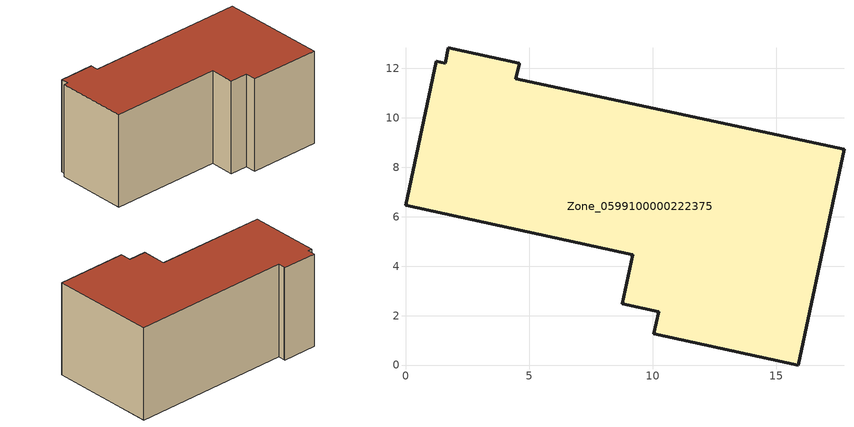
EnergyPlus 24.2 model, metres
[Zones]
Zone_0599100000222375
 floor ground (C_G): 17.74,8.73 15.88,0 10.04,1.26 10.24,2.16 8.77,2.47 9.2,4.47 0,6.46 1.24,12.29 1.6,12.21 1.74,12.83 4.6,12.21 4.6,12.16 4.47,11.58 z0
 wall outside (C_F): 4.47,11.58 4.6,12.16 4.6,12.21 1.74,12.83 1.6,12.21 1.24,12.29 0,6.46 9.2,4.47 8.77,2.47 10.24,2.16 10.04,1.26 15.88,0 17.74,8.73 4.47,11.58 z0:7.93
 roof outside (C_R): 17.74,8.73 4.47,11.58 4.6,12.16 4.6,12.21 1.74,12.83 1.6,12.21 1.24,12.29 0,6.46 9.2,4.47 8.77,2.47 10.24,2.16 10.04,1.26 15.88,0 z7.93
[BUILDING]
Pand.0599100000222375: North Axis=0; Terrain=City; Loads Convergence Tolerance Value=0.04; Temperature Convergence Tolerance Value=0.4; Solar Distribution=FullExterior; Maximum Number of Warmup Days=25; Minimum Number of Warmup Days=1
[Site:Location]
Rotterdam.The.Hague.AP_ZH_NLD Design_Conditions: Latitude=51.96; Longitude=4.45; Time Zone=1; Elevation=-4.5
[SITE:GROUNDTEMPERATURE:BUILDINGSURFACE]
18, 18, 18, 18, 18, 18, 18, 18, 18, 18, 18, 18
[MATERIAL] Thermal Absorptance=0.9; Solar Absorptance=0.7; Visible Absorptance=0.7
Name | Roughness | Thickness | Conductivity | Density | Specific Heat
G.D.1965 | MediumSmooth | 0.15 | 1 | 540 | 1210
F.D.1965 | Rough | 0.3 | 0.857143 | 1920 | 840
R.D.1965 | MediumRough | 0.2 | 0.08 | 1500 | 1000
[CONSTRUCTION]
C_G: G.D.1965
C_F: F.D.1965
C_R: R.D.1965
[ZONE]
Zone_0599100000222375: Type=1; Multiplier=1; Ceiling Height=Autocalculate; Volume=Autocalculate; Floor Area=autocalculate; Part of Total Floor Area=Yes
[ZONEINFILTRATION:DESIGNFLOWRATE]
Infil_Zone_0599100000222375: Zone or ZoneList or Space or SpaceList=Zone_0599100000222375; Schedule=AlwaysOn; Design Flow Rate Calculation Method=Flow/Area; Flow Rate per Floor Area=0.0042; Constant Term Coefficient=1; Temperature Term Coefficient=0; Velocity Term Coefficient=0; Velocity Squared Term Coefficient=0
[HVACTEMPLATE:ZONE:IDEALLOADSAIRSYSTEM]
Zone_0599100000222375: Maximum Heating Supply Air Temperature=50; Minimum Cooling Supply Air Temperature=13; Maximum Heating Supply Air Humidity Ratio=0.0156; Minimum Cooling Supply Air Humidity Ratio=0.0077; Heating Limit=NoLimit; Cooling Limit=NoLimit; Dehumidification Control Type=ConstantSensibleHeatRatio; Cooling Sensible Heat Ratio=0.7; Dehumidification Setpoint=60; Humidification Control Type=None; Humidification Setpoint=30; Outdoor Air Method=None; Outdoor Air Flow Rate per Person=0.00944; Outdoor Air Flow Rate per Zone Floor Area=0; Outdoor Air Flow Rate per Zone=0; Demand Controlled Ventilation Type=None; Outdoor Air Economizer Type=NoEconomizer; Heat Recovery Type=None; Sensible Heat Recovery Effectiveness=0.7; Latent Heat Recovery Effectiveness=0.65
[ZONECONTROL:THERMOSTAT]
ThermostatControl_Zone_0599100000222375: Zone or ZoneList=Zone_0599100000222375; Control Type Schedule=DualSetpointControlType; Control 1=Thermostat_Zone_0599100000222375; Temperature Difference Between Cutout And Setpoint=0
[THERMOSTATSETPOINT:DUALSETPOINT]
Thermostat_Zone_0599100000222375: Heating Setpoint Temperature Schedule=HeatingSetpoint_Zone_0599100000222375; Cooling Setpoint Temperature Schedule=CoolingSetpoint_Zone_0599100000222375
[SCHEDULE:COMPACT]
HeatingSetpoint_Zone_0599100000222375: Through: 12/31, For: AllDays, Until: 24:00, 21
CoolingSetpoint_Zone_0599100000222375: Through: 12/31, For: AllDays, Until: 24:00, 24
DualSetpointControlType: Through: 12/31, For: AllDays, Until: 24:00, 4
AlwaysOn: Through: 12/31, For: AllDays, Until: 24:00, 1
